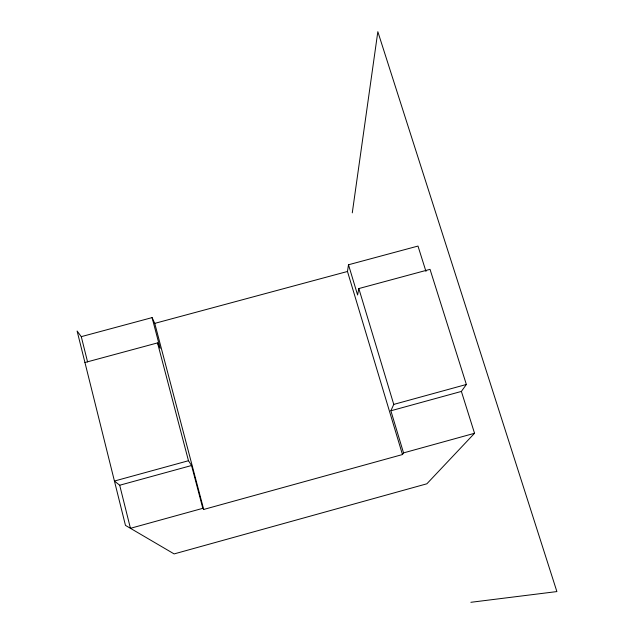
<?xml version="1.0" encoding="UTF-8"?>
<svg xmlns="http://www.w3.org/2000/svg" width="634" height="634" viewBox="0 0 634 634"><rect width="100%" height="100%" fill="white"/><g stroke="black" fill="none" stroke-linecap="round" stroke-linejoin="round"><path stroke-width="0.95" d="M352.274 212.858L377.832 31.7L556.89 591.577L470.872 602.3M84.94 362.505L157.525 342.907L188.472 460.728L191.555 465.507L202.817 508.325L203.704 509.451L402.479 454.546L347.48 271.479L348.494 264.766L417.988 246.063L425.969 271.415M402.479 454.546L403.533 452.898L390.869 410.784L461.386 391.424L466.362 384.481L430.034 269.339L358.828 288.565L357.592 294.984L348.494 264.766M390.869 410.784L393.762 404.405L358.828 288.565M461.386 391.424L474.541 433.284L426.864 483.797L174.128 553.918L125.469 525.396L77.11 331.027L81.279 336.654L87.579 361.943M202.817 508.325L130.445 528.312L119.699 485.232L114.437 481.04L188.472 460.728M403.533 452.898L474.541 433.284M393.762 404.405L466.362 384.481M119.699 485.232L191.555 465.507M81.279 336.654L152.081 317.61L154.751 323.372L203.704 509.451M154.751 323.372L347.48 271.479M157.525 342.907L160.156 348.328L152.081 317.61"/></g></svg>
